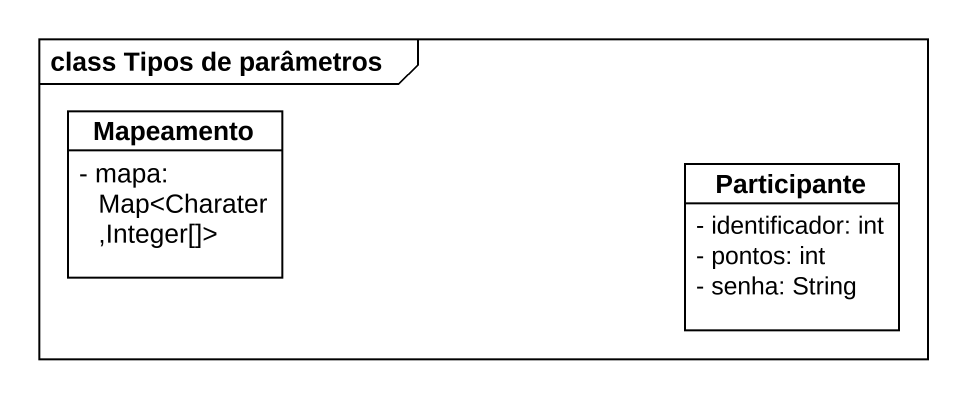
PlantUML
@startuml
mainframe class Tipos de parâmetros
hide circle
hide empty members
skinparam classAttributeIconSize 0
class Mapeamento {
  - mapa: Map<Charater,Integer[]>
}
class Participante {
  - identificador: int
  - pontos: int
  - senha: String
}
@enduml
